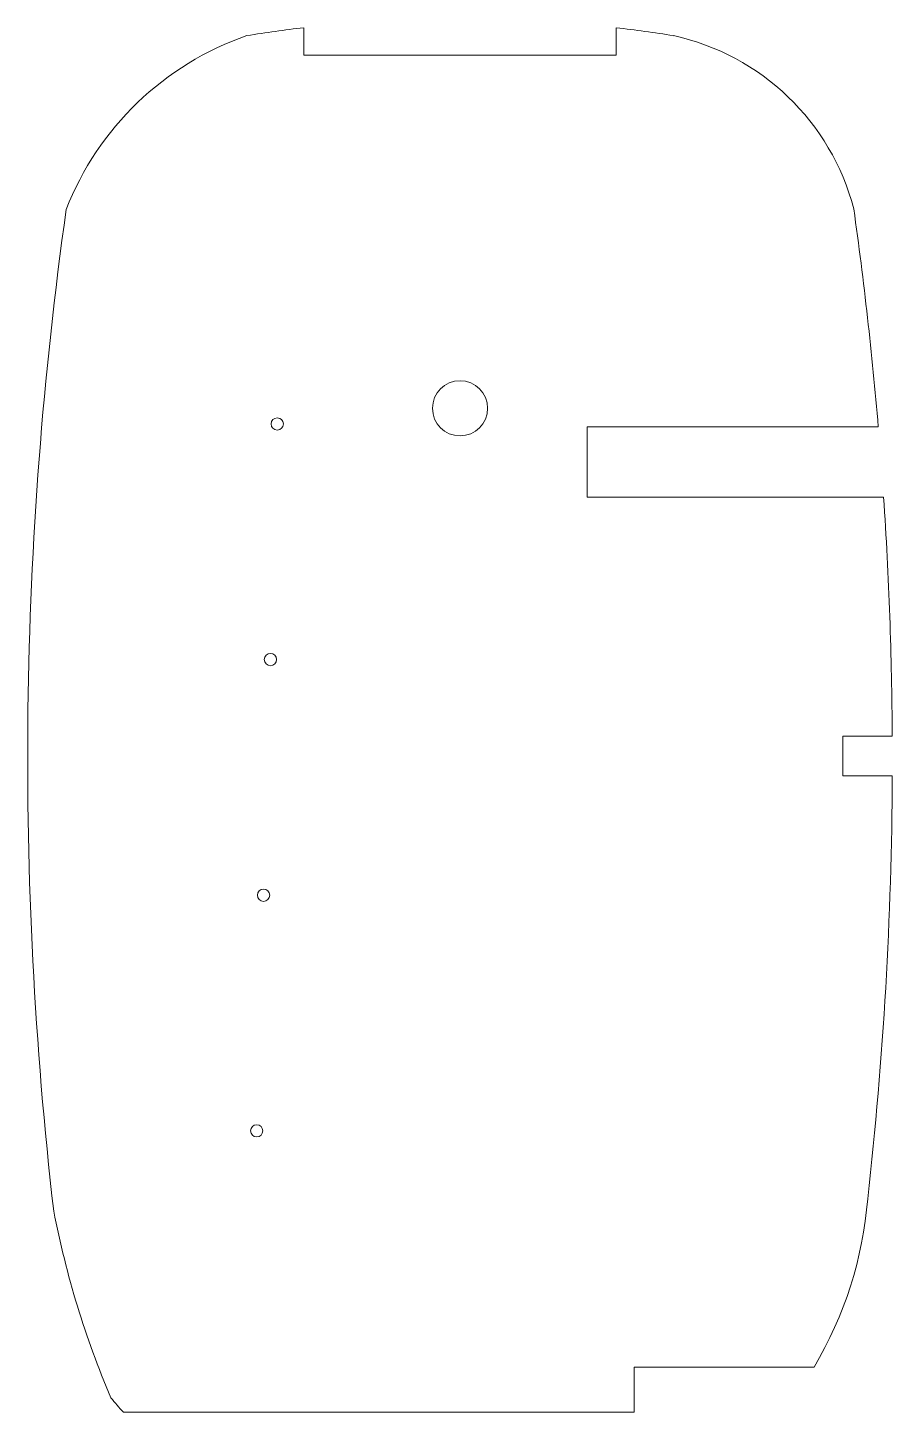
# Model space of a CAD drawing. Header units: millimetres. Extents: x -14.1 to 14.1, y -21.3 to 23.9.
import ezdxf

# ---------------------------------------------------------------- set-up
doc = ezdxf.new("R2010")
doc.units = ezdxf.units.MM

msp = doc.modelspace()

# ---------------------------------------------------------------- linework, layer by layer
at = {"color": 7, "linetype": 'Continuous', "lineweight": 15}
for p, q in [((-5.1, 23.874), (-5.1, 22.972)), ((5.1, 23.874), (5.1, 22.972)), ((-5.1, 22.972), (5.1, 22.972)), ((4.15, 10.839), (13.653, 10.839)), ((4.15, 8.548), (4.15, 10.839)), ((4.15, 8.548), (13.826, 8.548)), ((12.499, 0.748), (14.109, 0.748)), ((12.499, -0.552), (12.499, 0.748)), ((12.499, -0.552), (14.11, -0.552)), ((5.681, -19.852), (11.557, -19.852)), ((5.681, -21.329), (5.681, -19.852)), ((-10.985, -21.329), (5.681, -21.329))]:
    msp.add_line(p, q, dxfattribs=at)
for centre, radius in [((0, 11.448), 0.9), ((-5.964, 10.936), 0.2), ((-6.189, 3.244), 0.2), ((-6.413, -4.448), 0.2), ((-6.637, -12.14), 0.2)]:
    msp.add_circle(centre, radius, dxfattribs=at)
for centre, radius, start, end in [((-3.769, 14.4), 9.75, 109.0658, 158.7102), ((0, -19.452), 43.625, 96.7135, 99.1719), ((0, -19.452), 43.625, 80.8135, 83.2865), ((5.301, 15.991), 7.802, 14.6415, 77.6907), ((114.5, 0), 128.611, 171.98151, 186.59322), ((-114.5, 0), 128.611, 4.83465, 8.02864), ((-114.5, 0), 128.611, 0.33314, 3.81082), ((-114.5, 0), 128.611, 353.58955, 359.75399), ((0.616, -13.342), 12.731, 329.2477, 355.4178), ((16.455, -8.991), 30.271, 191.0001, 203.0702), ((-5.443, -16.136), 7.595, 218.3966, 223.1366)]:
    msp.add_arc(centre, radius, start, end, dxfattribs=at)

doc.saveas('drawing.dxf')
